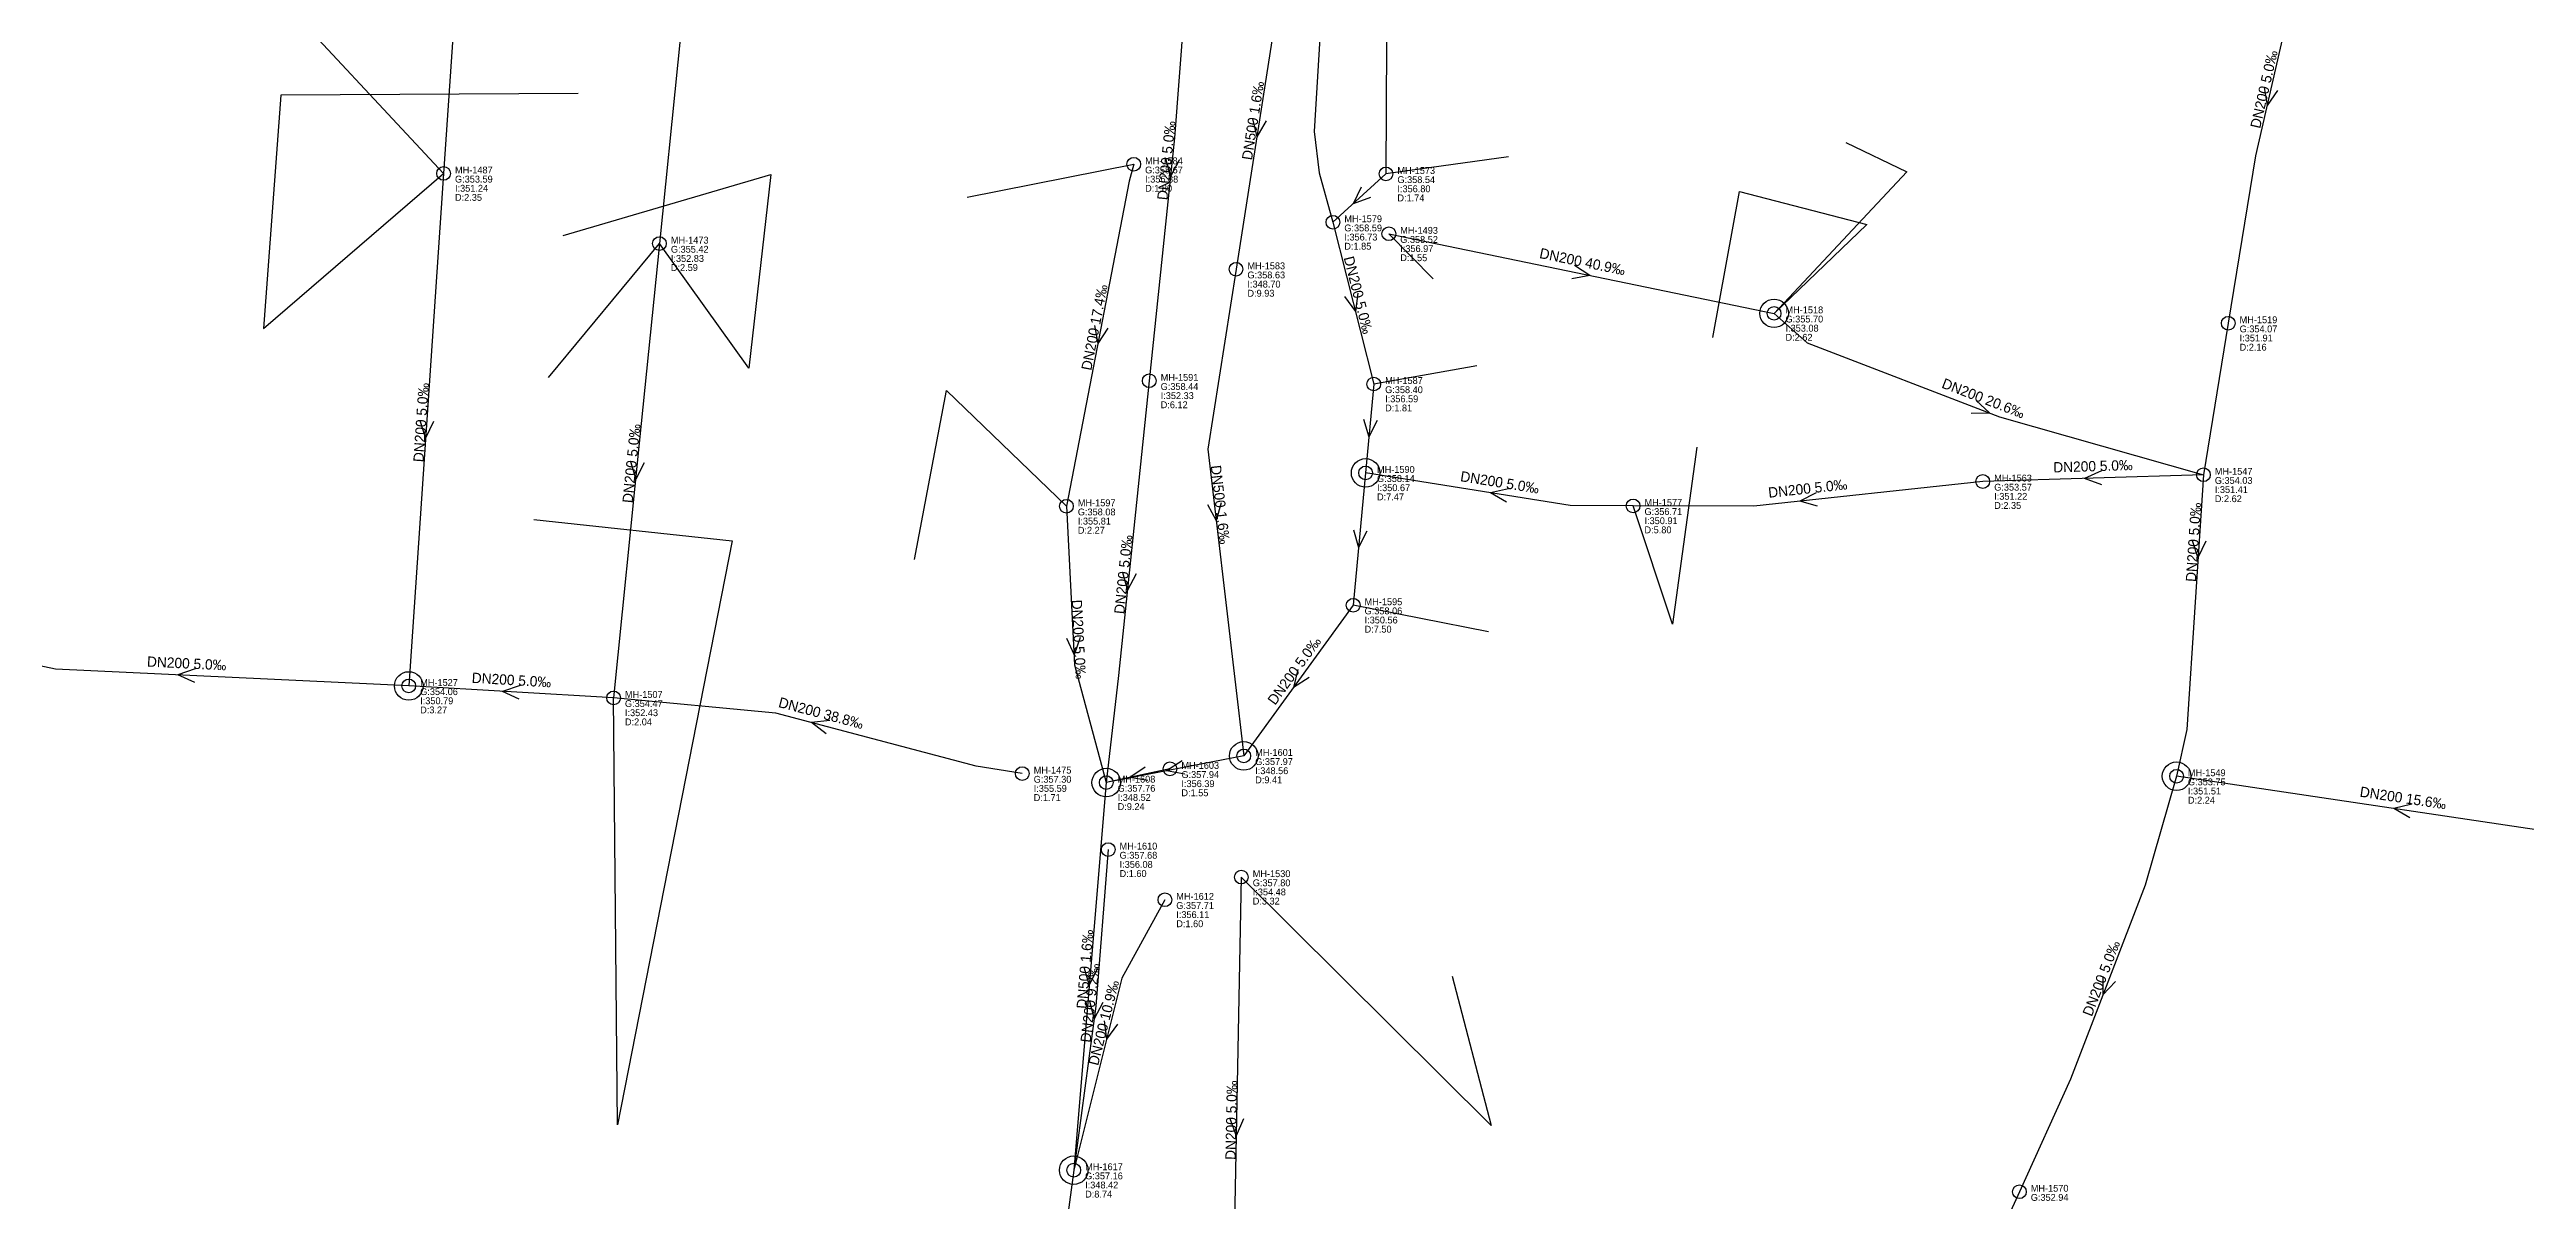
# Model space of a CAD drawing. Header units: metres. Extents: x 449900 to 451990, y 2566732 to 2570847.
# Drawn here: x 450266.7 to 450700.7, y 2567721.3 to 2567923.1 of the extents above; entities that cross this region are included whole.
import ezdxf
from ezdxf.enums import TextEntityAlignment as Align

# ---------------------------------------------------------------- set-up
doc = ezdxf.new("R2010")
doc.units = ezdxf.units.M
for name, color, linetype in [('SEW-DROP', 6, 'Continuous'), ('SEW-LABEL', 2, 'Continuous'), ('SEW-MH', 7, 'Continuous'), ('SEW-MH-LABEL', 8, 'Continuous'), ('SEW-PIPE-DN200', 3, 'Continuous'), ('SEW-PIPE-DN500', 1, 'Continuous'), ('SEW-RIDER', 8, 'Continuous')]:
    doc.layers.add(name, color=color, linetype=linetype)

msp = doc.modelspace()

# ---------------------------------------------------------------- linework, layer by layer
at = {"layer": 'SEW-DROP'}
for centre in [(450568.86, 2567876.91), (450497.28, 2567848.96), (450329.61, 2567811.63), (450475.93, 2567799.38), (450451.83, 2567794.7), (450451.83, 2567794.7), (450451.83, 2567794.7), (450639.38, 2567795.82), (450446.13, 2567726.8), (450446.13, 2567726.8)]:
    msp.add_circle(centre, 2.5, dxfattribs=at)
at = {"layer": 'SEW-LABEL'}
for p, q in [((450654.74, 2567916.5), (450655.24, 2567913.31)), ((450657.08, 2567915.97), (450655.24, 2567913.31)), ((450477.47, 2567911), (450478.2, 2567907.85)), ((450479.84, 2567910.63), (450478.2, 2567907.85)), ((450462.21, 2567904.01), (450463.09, 2567900.9)), ((450464.59, 2567903.76), (450463.09, 2567900.9)), ((450496.5, 2567899), (450495.09, 2567896.09)), ((450498.12, 2567897.23), (450495.09, 2567896.09)), ((450533.39, 2567883.01), (450536.57, 2567883.58)), ((450533.88, 2567885.36), (450536.57, 2567883.58)), ((450493.6, 2567879.86), (450495.49, 2567877.25)), ((450495.92, 2567880.45), (450495.49, 2567877.25)), ((450449.76, 2567874.79), (450450.37, 2567871.61)), ((450452.11, 2567874.33), (450450.37, 2567871.61)), ((450604.24, 2567861.65), (450606.61, 2567859.45)), ((450331.56, 2567858.11), (450332.56, 2567855.03)), ((450333.96, 2567857.94), (450332.56, 2567855.03)), ((450496.93, 2567858.35), (450497.85, 2567855.25)), ((450499.32, 2567858.13), (450497.85, 2567855.25)), ((450603.38, 2567859.41), (450606.61, 2567859.45)), ((450368.47, 2567850.95), (450369.37, 2567847.84)), ((450370.86, 2567850.7), (450369.37, 2567847.84)), ((450626.22, 2567849.29), (450623.26, 2567847.99)), ((450522.32, 2567846.17), (450519.17, 2567845.45)), ((450521.94, 2567843.8), (450519.17, 2567845.45)), ((450576.22, 2567845.49), (450573.36, 2567843.98)), ((450626.3, 2567846.89), (450623.26, 2567847.99)), ((450469.57, 2567843.44), (450471.11, 2567840.6)), ((450471.96, 2567843.72), (450471.11, 2567840.6)), ((450576.47, 2567843.11), (450573.36, 2567843.98)), ((450495.13, 2567838.97), (450496.05, 2567835.87)), ((450497.52, 2567838.75), (450496.05, 2567835.87)), ((450642.14, 2567837.14), (450643.14, 2567834.06)), ((450644.54, 2567836.98), (450643.14, 2567834.06)), ((450454.67, 2567831.5), (450455.55, 2567828.39)), ((450457.05, 2567831.25), (450455.55, 2567828.39)), ((450444.85, 2567819.99), (450446.2, 2567817.06)), ((450447.25, 2567820.11), (450446.2, 2567817.06)), ((450292.2, 2567814.62), (450289.15, 2567813.56)), ((450485.42, 2567814.5), (450484.63, 2567811.36)), ((450292.09, 2567812.22), (450289.15, 2567813.56)), ((450349.12, 2567811.69), (450346.05, 2567810.67)), ((450348.98, 2567809.3), (450346.05, 2567810.67)), ((450487.37, 2567813.09), (450484.63, 2567811.36)), ((450403.39, 2567805.59), (450400.18, 2567805.2)), ((450402.77, 2567803.27), (450400.18, 2567805.2)), ((450458.63, 2567797.4), (450455.95, 2567795.59)), ((450465.13, 2567798.51), (450462.41, 2567796.76)), ((450465.58, 2567796.15), (450462.41, 2567796.76)), ((450459.14, 2567795.05), (450455.95, 2567795.59)), ((450680.61, 2567790.9), (450677.46, 2567790.15)), ((450680.25, 2567788.53), (450677.46, 2567790.15)), ((450447.91, 2567762.35), (450448.86, 2567759.26)), ((450450.31, 2567762.14), (450448.86, 2567759.26)), ((450626.45, 2567760.73), (450626.49, 2567757.5)), ((450628.69, 2567759.87), (450626.49, 2567757.5)), ((450448.88, 2567756.43), (450449.72, 2567753.31)), ((450451.26, 2567756.15), (450449.72, 2567753.31)), ((450451.46, 2567752.96), (450451.89, 2567749.76)), ((450453.79, 2567752.37), (450451.89, 2567749.76)), ((450473.46, 2567735.86), (450474.6, 2567732.84)), ((450475.86, 2567735.81), (450474.6, 2567732.84))]:
    msp.add_line(p, q, dxfattribs=at)
at = {"layer": 'SEW-MH'}
for centre in [(450335.71, 2567901.42), (450456.64, 2567903.02), (450500.85, 2567901.33), (450491.55, 2567892.87), (450501.35, 2567890.85), (450373.54, 2567889.13), (450474.57, 2567884.63), (450568.86, 2567876.91), (450648.44, 2567875.18), (450459.37, 2567865.09), (450498.7, 2567864.53), (450497.28, 2567848.96), (450605.43, 2567847.45), (450644.09, 2567848.63), (450444.85, 2567843.11), (450544.15, 2567843.18), (450495.1, 2567825.78), (450329.61, 2567811.63), (450365.49, 2567809.54), (450475.93, 2567799.38), (450437.12, 2567796.28), (450463, 2567797.11), (450639.38, 2567795.82), (450451.83, 2567794.7), (450452.17, 2567782.97), (450475.5, 2567778.14), (450462.1, 2567774.17), (450446.13, 2567726.8), (450611.84, 2567723.03)]:
    msp.add_circle(centre, 1.2, dxfattribs=at)
at = {"layer": 'SEW-PIPE-DN200'}
for points in [[(450326.8, 2567985.14), (450327.51, 2567983.15), (450332.8, 2567966), (450336.13, 2567950.3), (450337.91, 2567933.81), (450335.71, 2567901.42)], [(450490.74, 2567972.79), (450489.85, 2567934.8), (450488.27, 2567908.76), (450489.14, 2567901.52), (450491.55, 2567892.87)], [(450384.27, 2567968.17), (450382.79, 2567960.51), (450379.97, 2567952.75), (450373.54, 2567889.13)], [(450494.41, 2567963), (450500.95, 2567924.41), (450500.85, 2567901.33)], [(450664.56, 2567954.01), (450653.22, 2567904.5), (450648.44, 2567875.18)], [(450466.27, 2567939.78), (450463.79, 2567907.67), (450459.37, 2567865.09)], [(450335.71, 2567901.42), (450329.61, 2567811.63)], [(450456.64, 2567903.02), (450455.87, 2567900.07), (450444.85, 2567843.11)], [(450500.85, 2567901.33), (450491.55, 2567892.87)], [(450491.55, 2567892.87), (450498.7, 2567864.53)], [(450373.54, 2567889.13), (450370.01, 2567854.19), (450365.49, 2567809.54)], [(450501.35, 2567890.85), (450568.86, 2567876.91), (450568.86, 2567876.91)], [(450568.86, 2567876.91), (450574.68, 2567871.72), (450608.35, 2567858.79), (450644.09, 2567848.63)], [(450648.44, 2567875.18), (450644.1, 2567848.63), (450641.17, 2567804.01), (450639.38, 2567795.82)], [(450459.37, 2567865.09), (450454, 2567813.47), (450451.83, 2567794.7)], [(450498.7, 2567864.53), (450497.28, 2567848.96)], [(450497.28, 2567848.96), (450495.1, 2567825.78)], [(450544.15, 2567843.18), (450533.11, 2567843.22), (450497.28, 2567848.96)], [(450644.09, 2567848.63), (450605.43, 2567847.45), (450605.43, 2567847.45)], [(450605.43, 2567847.45), (450565.31, 2567843.11), (450544.15, 2567843.18)], [(450444.85, 2567843.11), (450446.29, 2567815.31), (450451.83, 2567794.7)], [(450495.1, 2567825.78), (450495.1, 2567825.78), (450475.93, 2567799.38)], [(450329.61, 2567811.63), (450267.73, 2567814.59), (450259.39, 2567816.35), (450252.7, 2567819.82)], [(450365.49, 2567809.54), (450329.61, 2567811.63)], [(450437.12, 2567796.28), (450429.03, 2567797.56), (450393.91, 2567806.85), (450365.49, 2567809.54)], [(450463, 2567797.11), (450451.83, 2567794.7)], [(450639.38, 2567795.82), (450633.91, 2567776.74), (450620.79, 2567742.74), (450611.84, 2567723.03)], [(450718.51, 2567784.05), (450639.38, 2567795.82)], [(450452.17, 2567782.97), (450449.99, 2567755.56), (450446.13, 2567726.8)], [(450475.5, 2567778.14), (450473.75, 2567690.53)], [(450462.1, 2567774.17), (450454.58, 2567760.45), (450446.13, 2567726.8)], [(450611.84, 2567723.03), (450603.71, 2567705.14), (450582.54, 2567655.4), (450580.34, 2567649.51)]]:
    msp.add_lwpolyline(points, dxfattribs=at)
at = {"layer": 'SEW-PIPE-DN500'}
for points in [[(450482.28, 2567934.04), (450474.57, 2567884.63)], [(450474.57, 2567884.63), (450469.65, 2567853.09), (450475.93, 2567799.38)], [(450475.93, 2567799.38), (450451.83, 2567794.7)], [(450451.83, 2567794.7), (450446.13, 2567726.8)], [(450446.13, 2567726.8), (450444.16, 2567712.14)]]:
    msp.add_lwpolyline(points, dxfattribs=at)
at = {"layer": 'SEW-RIDER'}
for points in [[(450304.08, 2567935.33), (450335.71, 2567901.42)], [(450359.27, 2567915.43), (450307.18, 2567915.12), (450304.15, 2567874.25), (450335.71, 2567901.42)], [(450581.41, 2567906.86), (450592.1, 2567901.68), (450568.86, 2567876.91)], [(450356.68, 2567890.56), (450393.07, 2567901.21), (450389.21, 2567867.31), (450373.54, 2567889.13)], [(450427.43, 2567897.26), (450456.64, 2567903.02)], [(450522.32, 2567904.35), (450500.85, 2567901.33)], [(450558.15, 2567872.7), (450562.82, 2567898.28), (450585.11, 2567892.5), (450568.86, 2567876.91)], [(450354.09, 2567865.68), (450373.54, 2567889.13)], [(450509.09, 2567882.95), (450501.35, 2567890.85)], [(450516.75, 2567867.7), (450498.7, 2567864.53)], [(450418.25, 2567833.79), (450423.81, 2567863.42), (450444.85, 2567843.11)], [(450555.32, 2567853.48), (450551.07, 2567822.45), (450544.15, 2567843.18)], [(450351.5, 2567840.81), (450386.27, 2567837.04), (450366.2, 2567734.72), (450365.49, 2567809.54)], [(450518.81, 2567821.13), (450495.1, 2567825.78)], [(450512.47, 2567760.79), (450519.3, 2567734.62), (450475.5, 2567778.14)]]:
    msp.add_lwpolyline(points, dxfattribs=at)

# ---------------------------------------------------------------- texts
at = {"layer": 'SEW-LABEL'}
for s, rotation, p in [('DN200 5.0‰', 77.0989, (450655.58, 2567915.97)), ('DN500 1.6‰', 81.1358, (450478.43, 2567910.54)), ('DN200 5.0‰', 84.0639, (450463.25, 2567903.6)), ('DN200 40.9‰', -11.6629, (450535.1, 2567885.08)), ('DN200 5.0‰', -75.8427, (450495.13, 2567879.9)), ('DN200 17.4‰', 79.0511, (450450.65, 2567874.29)), ('DN200 5.0‰', 86.1134, (450332.66, 2567857.73)), ('DN200 20.6‰', -21.0027, (450605.21, 2567861.19)), ('DN200 5.0‰', 84.2265, (450369.52, 2567850.53)), ('DN500 1.6‰', -83.3346, (450470.94, 2567843.29)), ('DN200 5.0‰', 350.9039, (450520.65, 2567846.42)), ('DN200 5.0‰', 1.7594, (450624.76, 2567849.24)), ('DN200 5.0‰', 6.1705, (450574.85, 2567845.34)), ('DN200 5.0‰', 86.2347, (450643.24, 2567836.76)), ('DN200 5.0‰', 84.0639, (450455.71, 2567831.08)), ('DN200 5.0‰', -87.0274, (450446.13, 2567819.75)), ('DN200 5.0‰', 54.018, (450485.51, 2567813.78)), ('DN200 5.0‰', 357.2665, (450290.65, 2567814.69)), ('DN200 5.0‰', 356.6562, (450347.55, 2567811.78)), ('DN200 38.8‰', 345.1813, (450401.63, 2567806.01)), ('DN200 15.6‰', 351.5356, (450678.95, 2567791.13)), ('DN500 1.6‰', 85.2001, (450448.98, 2567761.95)), ('DN200 5.0‰', 68.9098, (450627.03, 2567760.1)), ('DN200 9.2‰', 83.3136, (450449.89, 2567756)), ('DN200 10.9‰', 75.9131, (450452.26, 2567752.41)), ('DN200 5.0‰', 88.8533, (450474.63, 2567735.54))]:
    msp.add_text(s, height=1.8, rotation=rotation, dxfattribs=at).set_placement(p, align=Align.CENTER)
at = {"layer": 'SEW-MH-LABEL'}
for s, p in [('G:353.59', (450337.71, 2567899.82)), ('MH-1487', (450337.71, 2567901.42)), ('G:358.67', (450458.64, 2567901.42)), ('MH-1584', (450458.64, 2567903.02)), ('I:356.88', (450458.64, 2567899.82)), ('G:358.54', (450502.85, 2567899.73)), ('MH-1573', (450502.85, 2567901.33)), ('D:2.35', (450337.71, 2567896.62)), ('I:351.24', (450337.71, 2567898.22)), ('D:1.80', (450458.64, 2567898.22)), ('D:1.74', (450502.85, 2567896.53)), ('I:356.80', (450502.85, 2567898.13)), ('G:358.59', (450493.55, 2567891.27)), ('MH-1579', (450493.55, 2567892.87)), ('MH-1493', (450503.35, 2567890.85)), ('G:355.42', (450375.54, 2567887.53)), ('MH-1473', (450375.54, 2567889.13)), ('D:1.85', (450493.55, 2567888.07)), ('I:356.73', (450493.55, 2567889.67)), ('G:358.52', (450503.35, 2567889.25)), ('I:356.97', (450503.35, 2567887.65)), ('D:2.59', (450375.54, 2567884.33)), ('I:352.83', (450375.54, 2567885.93)), ('G:358.63', (450476.57, 2567883.03)), ('MH-1583', (450476.57, 2567884.63)), ('D:1.55', (450503.35, 2567886.05)), ('D:9.93', (450476.57, 2567879.83)), ('I:348.70', (450476.57, 2567881.43)), ('G:355.70', (450570.86, 2567875.31)), ('MH-1518', (450570.86, 2567876.91)), ('I:353.08', (450570.86, 2567873.71)), ('G:354.07', (450650.44, 2567873.58)), ('MH-1519', (450650.44, 2567875.18)), ('D:2.62', (450570.86, 2567872.11)), ('D:2.16', (450650.44, 2567870.38)), ('I:351.91', (450650.44, 2567871.98)), ('MH-1591', (450461.37, 2567865.09)), ('MH-1587', (450500.7, 2567864.53)), ('G:358.44', (450461.37, 2567863.49)), ('D:6.12', (450461.37, 2567860.29)), ('I:352.33', (450461.37, 2567861.89)), ('G:358.40', (450500.7, 2567862.93)), ('I:356.59', (450500.7, 2567861.33)), ('D:1.81', (450500.7, 2567859.73)), ('G:358.14', (450499.28, 2567847.36)), ('MH-1590', (450499.28, 2567848.96)), ('MH-1563', (450607.43, 2567847.45)), ('MH-1547', (450646.09, 2567848.63)), ('MH-1597', (450446.85, 2567843.11)), ('D:7.47', (450499.28, 2567844.16)), ('I:350.67', (450499.28, 2567845.76)), ('MH-1577', (450546.15, 2567843.18)), ('G:353.57', (450607.43, 2567845.85)), ('I:351.22', (450607.43, 2567844.25)), ('G:354.03', (450646.09, 2567847.03)), ('D:2.62', (450646.09, 2567843.83)), ('I:351.41', (450646.09, 2567845.43)), ('G:358.08', (450446.85, 2567841.51)), ('I:355.81', (450446.85, 2567839.91)), ('G:356.71', (450546.15, 2567841.58)), ('I:350.91', (450546.15, 2567839.98)), ('D:2.35', (450607.43, 2567842.65)), ('D:2.27', (450446.85, 2567838.31)), ('D:5.80', (450546.15, 2567838.38)), ('MH-1595', (450497.1, 2567825.78)), ('G:358.06', (450497.1, 2567824.18)), ('I:350.56', (450497.1, 2567822.58)), ('D:7.50', (450497.1, 2567820.98)), ('G:354.06', (450331.61, 2567810.03)), ('MH-1527', (450331.61, 2567811.63)), ('I:350.79', (450331.61, 2567808.43)), ('MH-1507', (450367.49, 2567809.54)), ('D:3.27', (450331.61, 2567806.83)), ('G:354.47', (450367.49, 2567807.94)), ('D:2.04', (450367.49, 2567804.74)), ('I:352.43', (450367.49, 2567806.34)), ('MH-1601', (450477.93, 2567799.38)), ('MH-1475', (450439.12, 2567796.28)), ('G:357.94', (450465, 2567795.51)), ('MH-1603', (450465, 2567797.11)), ('G:357.97', (450477.93, 2567797.78)), ('I:348.56', (450477.93, 2567796.18)), ('MH-1549', (450641.38, 2567795.82)), ('G:357.30', (450439.12, 2567794.68)), ('D:1.71', (450439.12, 2567791.48)), ('I:355.59', (450439.12, 2567793.08)), ('G:357.76', (450453.83, 2567793.1)), ('MH-1608', (450453.83, 2567794.7)), ('I:348.52', (450453.83, 2567791.5)), ('D:1.55', (450465, 2567792.31)), ('I:356.39', (450465, 2567793.91)), ('D:9.41', (450477.93, 2567794.58)), ('G:353.75', (450641.38, 2567794.22)), ('D:2.24', (450641.38, 2567791.02)), ('I:351.51', (450641.38, 2567792.62)), ('D:9.24', (450453.83, 2567789.9)), ('MH-1610', (450454.17, 2567782.97)), ('G:357.68', (450454.17, 2567781.37)), ('D:1.60', (450454.17, 2567778.17)), ('I:356.08', (450454.17, 2567779.77)), ('MH-1530', (450477.5, 2567778.14)), ('MH-1612', (450464.1, 2567774.17)), ('G:357.80', (450477.5, 2567776.54)), ('D:3.32', (450477.5, 2567773.34)), ('I:354.48', (450477.5, 2567774.94)), ('G:357.71', (450464.1, 2567772.57)), ('D:1.60', (450464.1, 2567769.37)), ('I:356.11', (450464.1, 2567770.97)), ('MH-1617', (450448.13, 2567726.8)), ('G:357.16', (450448.13, 2567725.2)), ('D:8.74', (450448.13, 2567722)), ('I:348.42', (450448.13, 2567723.6)), ('G:352.94', (450613.84, 2567721.43)), ('MH-1570', (450613.84, 2567723.03))]:
    msp.add_text(s, height=1.2, dxfattribs=at).set_placement(p)

doc.saveas('drawing.dxf')
